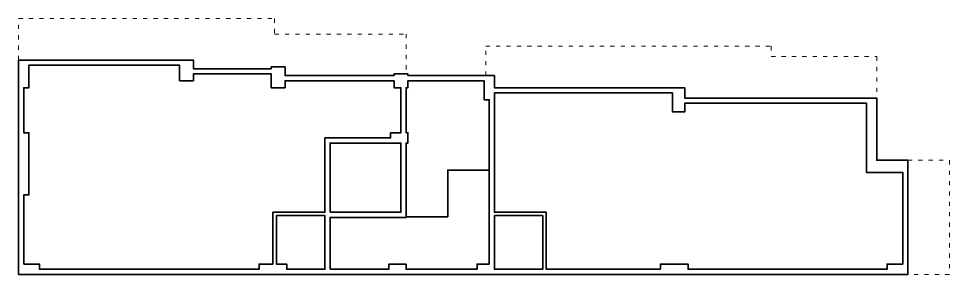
# Model space of a CAD drawing. Header units: centimetres. Extents: x -1107 to 35418, y 13584 to 18329.
# Drawn here: x 5418 to 8108, y 13589 to 14329 of the extents above; entities that cross this region are included whole.
import ezdxf

# ---------------------------------------------------------------- set-up
doc = ezdxf.new("R2010")
doc.units = ezdxf.units.CM
doc.linetypes.add('ACAD_ISO03', pattern=[30, 12, -18])
doc.layers.add('YLZ-ALAN HESABI', color=41, linetype='Continuous', lineweight=35)
doc.layers.add('YLZ-ÇIKMA İZDÜŞÜMÜ', color=201, linetype='ACAD_ISO03', lineweight=5)

msp = doc.modelspace()

# ---------------------------------------------------------------- linework, layer by layer
at = {"layer": 'YLZ-ALAN HESABI'}
for points in [[(5417.71, 14209.44), (5417.71, 13589.44), (7987.71, 13589.44), (7987.71, 13919.44), (7897.71, 13919.44), (7897.71, 14099.44), (7342.71, 14099.44), (7342.71, 14129.44), (6792.71, 14129.44), (6792.71, 14164.44), (6542.71, 14164.44), (6542.71, 14169.44), (6502.71, 14169.44), (6502.71, 14164.44), (6187.71, 14164.44), (6187.71, 14189.44), (6147.71, 14189.44), (6147.71, 14184.44), (5922.71, 14184.44), (5922.71, 14209.44), (5417.71, 14209.44)], [(5432.71, 13619.44), (5477.71, 13619.44), (5477.71, 13604.44), (6112.71, 13604.44), (6112.71, 13619.44), (6152.71, 13619.44), (6152.71, 13769.44), (6302.71, 13769.44), (6302.71, 13984.44), (6492.71, 13984.44), (6492.71, 13999.44), (6522.71, 13999.44), (6522.71, 14129.44), (6502.71, 14129.44), (6502.71, 14149.44), (6187.71, 14149.44), (6187.71, 14129.44), (6147.71, 14129.44), (6147.71, 14169.44), (5922.71, 14169.44), (5922.71, 14149.44), (5882.71, 14149.44), (5882.71, 14194.44), (5447.71, 14194.44), (5447.71, 14129.44), (5432.71, 14129.44), (5432.71, 13999.44), (5447.71, 13999.44), (5447.71, 13819.44), (5432.71, 13819.44), (5432.71, 13619.44)], [(6537.71, 13756.44), (6657.71, 13756.44), (6657.71, 13891.44), (6777.71, 13891.44), (6777.71, 14094.44), (6762.71, 14094.44), (6762.71, 14149.44), (6542.71, 14149.44), (6542.71, 14129.44), (6537.71, 14129.44), (6537.71, 13999.44), (6542.71, 13999.44), (6542.71, 13969.44), (6537.71, 13969.44), (6537.71, 13756.44)], [(6792.71, 14114.44), (6792.71, 13769.44), (6942.71, 13769.44), (6942.71, 13604.44), (7272.71, 13604.44), (7272.71, 13619.44), (7352.71, 13619.44), (7352.71, 13604.44), (7927.71, 13604.44), (7927.71, 13619.44), (7972.71, 13619.44), (7972.71, 13884.44), (7867.71, 13884.44), (7867.71, 14084.44), (7342.71, 14084.44), (7342.71, 14059.44), (7307.71, 14059.44), (7307.71, 14114.44), (6792.71, 14114.44)], [(6317.71, 13769.44), (6317.71, 13969.44), (6522.71, 13969.44), (6522.71, 13769.44), (6317.71, 13769.44)], [(6317.71, 13604.44), (6317.71, 13754.44), (6537.71, 13754.44), (6537.71, 13756.44), (6657.71, 13756.44), (6657.71, 13891.44), (6777.71, 13891.44), (6777.71, 13619.44), (6742.71, 13619.44), (6742.71, 13604.44), (6537.71, 13604.44), (6537.71, 13619.44), (6487.71, 13619.44), (6487.71, 13604.44), (6317.71, 13604.44)], [(6162.71, 13759.44), (6162.71, 13619.44), (6192.71, 13619.44), (6192.71, 13604.44), (6302.71, 13604.44), (6302.71, 13759.44), (6162.71, 13759.44)], [(6792.71, 13759.44), (6792.71, 13604.44), (6932.71, 13604.44), (6932.71, 13759.44), (6792.71, 13759.44)]]:
    msp.add_lwpolyline(points, dxfattribs=at)
at = {"layer": 'YLZ-ÇIKMA İZDÜŞÜMÜ'}
for points in [[(5417.71, 14209.44), (5417.71, 14329.44), (6157.71, 14329.44), (6157.71, 14284.44), (6537.71, 14284.44), (6537.71, 14169.44)], [(6767.71, 14164.44), (6767.71, 14249.44), (7592.71, 14249.44), (7592.71, 14219.44), (7897.71, 14219.44), (7897.71, 14099.44)], [(7987.71, 13919.44), (8107.71, 13919.44), (8107.71, 13589.44), (7987.71, 13589.44)]]:
    msp.add_lwpolyline(points, dxfattribs=at)

doc.saveas('drawing.dxf')
